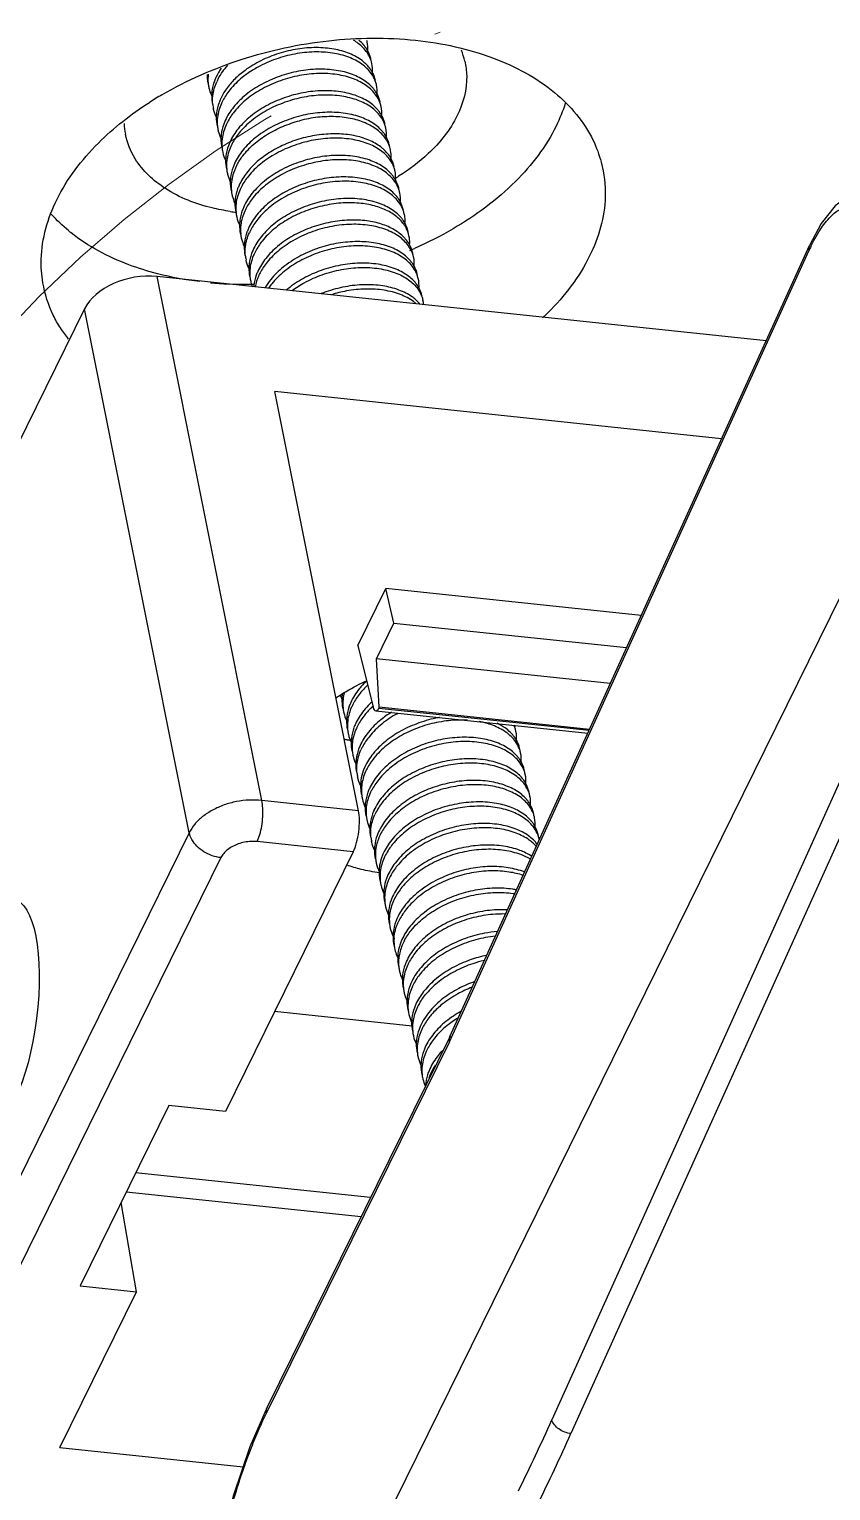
# Model space of a CAD drawing. Header units: millimetres. Extents: x 10368 to 13229, y -13270 to -11269.
# Drawn here: x 12822.48 to 12836.38, y -12535.9 to -12510.55 of the extents above; entities that cross this region are included whole.
import ezdxf

# ---------------------------------------------------------------- set-up
doc = ezdxf.new("R2010")
doc.units = ezdxf.units.MM
doc.linetypes.add('DIVIDE', pattern=[31.75, 12.7, -6.35, 0, -6.35, 0, -6.35])
doc.layers.add('hatch', color=56, linetype='Continuous', lineweight=9)

# ---------------------------------------------------------------- blocks, each defined once
blk = doc.blocks.new('u59')
at = {"color": 7, "linetype": 'Continuous'}
for p, q in [((-274.592, 251.66), (-263.75, 273.679)), ((-261.603, 260.761), (-256.276, 271.582)), ((-258.81, 270.992), (-261.988, 271.328)), ((-261.054, 260.329), (-255.727, 271.149)), ((-258.81, 270.992), (-260.141, 268.289)), ((-275.663, 253.017), (-267.672, 270.751)), ((-275.331, 252.78), (-267.34, 270.514)), ((-265.575, 263.858), (-262.406, 270.293)), ((-265.564, 263.953), (-262.394, 270.39)), ((-260.141, 268.289), (-259.872, 266.741)), ((-259.161, 268.186), (-260.141, 268.289)), ((-260.701, 265.058), (-259.161, 268.186)), ((-259.962, 266.558), (-264.033, 266.988)), ((-264.196, 266.657), (-260.125, 266.227)), ((-263.898, 260.658), (-261.681, 265.162)), ((-261.681, 265.162), (-260.701, 265.058)), ((-265.564, 263.953), (-271.798, 250.234)), ((-265.573, 263.862), (-271.806, 250.145)), ((-264.921, 263.682), (-262.534, 263.43)), ((-259.24, 251.241), (-254.124, 261.631)), ((-263.898, 260.658), (-262.231, 260.482)), ((-261.054, 260.329), (-259.24, 251.241)), ((-263.989, 259.948), (-262.538, 252.679)), ((-263.989, 259.948), (-262.31, 259.77)), ((-262.31, 259.77), (-260.495, 250.682)), ((-264.288, 258.216), (-267.962, 258.604)), ((-267.992, 258.538), (-264.349, 258.153)), ((-264.342, 258.167), (-267.986, 258.552)), ((-264.349, 258.153), (-264.342, 258.167)), ((-264.349, 258.153), (-264.298, 257.313)), ((-263.976, 257.079), (-264.242, 258.151)), ((-268.354, 257.742), (-264.298, 257.313)), ((-264.298, 257.313), (-264.603, 256.693)), ((-264.603, 256.693), (-268.637, 257.119)), ((-263.976, 257.079), (-264.461, 256.093)), ((-268.89, 256.561), (-264.461, 256.093)), ((-264.603, 256.693), (-264.461, 256.093)), ((-270.283, 253.498), (-262.538, 252.679)), ((-271.055, 251.798), (-260.495, 250.682))]:
    blk.add_line(p, q, dxfattribs=at)
for points in [[(-262.406, 270.293), (-262.107, 270.979), (-261.821, 271.819), (-261.58, 272.736), (-261.389, 273.705), (-261.346, 274.016)], [(-272.86, 249.207), (-272.773, 249.204), (-272.508, 249.271), (-272.255, 249.454), (-272.012, 249.761), (-271.806, 250.145)]]:
    blk.add_lwpolyline(points, dxfattribs=at)
for centre, radius, start, end in [((-231.353, 254.406), 39.828, 153.7999, 155.7704), ((-231.347, 254.316), 39.471, 153.7999, 155.7712), ((-266.2, 264.938), 1.054, 326.7889, 332.4578), ((-266.121, 264.896), 0.965, 332.4976, 335.753), ((-266.057, 264.868), 0.896, 335.7365, 341.2882), ((-266.048, 264.796), 0.903, 335.7502, 340.0282), ((-265.76, 264.454), 0.673, 5.6993, 12.1284), ((-265.679, 264.08), 0.673, 5.6993, 12.1284), ((-266.04, 264.522), 0.965, 332.4976, 335.753), ((-265.968, 264.422), 0.903, 335.7502, 340.0282), ((-265.959, 264.148), 0.965, 332.4976, 335.753), ((-265.887, 264.048), 0.903, 335.7502, 340.0282), ((-265.598, 263.706), 0.673, 5.6993, 12.1284), ((-266.242, 264.336), 1.305, 317.6892, 321.1636), ((-265.883, 263.776), 0.969, 332.2539, 335.7501), ((-265.518, 263.332), 0.673, 5.6993, 12.1284), ((-265.932, 263.802), 1.025, 329.9124, 332.2639), ((-265.806, 263.674), 0.903, 335.7502, 340.0282), ((-266.106, 263.855), 1.254, 321.181, 321.9647), ((-265.798, 263.401), 0.965, 332.4976, 335.753), ((-265.726, 263.301), 0.903, 335.7502, 340.0282), ((-265.437, 262.958), 0.673, 5.6993, 12.1284), ((-265.717, 263.027), 0.965, 332.4976, 335.753), ((-265.645, 262.927), 0.903, 335.7502, 340.0282), ((-265.356, 262.585), 0.673, 5.6993, 12.1284), ((-265.392, 262.581), 0.709, 353.3488, 5.6611), ((-265.36, 262.507), 0.692, 357.9597, 12.0373), ((-265.42, 262.584), 0.737, 350.5692, 353.3841), ((-265.364, 262.506), 0.696, 355.8514, 357.9893), ((-265.3, 262.201), 0.699, 22.0832, 24.1016), ((-265.269, 262.213), 0.665, 12.0991, 22.1551), ((-265.637, 262.653), 0.965, 332.4985, 335.753), ((-265.568, 262.555), 0.907, 335.7469, 339.8591), ((-265.505, 262.532), 0.84, 339.8434, 345.3239), ((-265.286, 262.209), 0.683, 5.724, 12.0816), ((-265.301, 262.208), 0.698, 355.8544, 5.7305), ((-265.268, 262.135), 0.681, 1.9469, 12.0945), ((-265.305, 262.134), 0.718, 353.388, 358.5097), ((-265.294, 262.133), 0.707, 358.512, 1.994), ((-265.556, 262.279), 0.965, 332.4976, 335.753), ((-265.484, 262.179), 0.903, 335.7502, 340.0282), ((-265.195, 261.837), 0.673, 5.6993, 12.1284), ((-265.115, 261.463), 0.673, 5.6993, 12.1284), ((-265.476, 261.906), 0.965, 332.4976, 335.753), ((-265.403, 261.806), 0.903, 335.7502, 340.0282), ((-265.395, 261.532), 0.965, 332.4976, 335.753), ((-265.323, 261.432), 0.903, 335.7502, 340.0282), ((-265.034, 261.089), 0.673, 5.6993, 12.1284), ((-264.966, 260.712), 0.685, 12.2351, 25.9826), ((-264.949, 260.715), 0.668, 5.7632, 12.2246), ((-265.314, 261.158), 0.965, 332.4976, 335.753), ((-265.244, 261.059), 0.905, 335.7489, 339.9703), ((-265.269, 257.55), 3.415, 123.067, 123.4263), ((-265.258, 257.533), 3.435, 122.8077, 123.0671), ((-266.596, 260.898), 0.615, 216.8519, 220.2541), ((-266.558, 260.931), 0.665, 220.287, 225.8659), ((-265.234, 260.784), 0.965, 332.4976, 335.753), ((-265.161, 260.684), 0.903, 335.7502, 340.0282), ((-264.873, 260.342), 0.673, 5.6993, 12.1284), ((-266.545, 260.503), 0.578, 208.444, 215.4074), ((-266.521, 260.52), 0.608, 215.419, 220.2691), ((-266.478, 260.557), 0.665, 220.287, 225.8659), ((-264.792, 259.968), 0.673, 5.6993, 12.1284), ((-266.465, 260.129), 0.578, 208.444, 215.4074), ((-265.153, 260.41), 0.965, 332.4976, 335.753), ((-265.081, 260.31), 0.903, 335.7502, 340.0282), ((-266.44, 260.147), 0.608, 215.419, 220.2691), ((-266.397, 260.183), 0.665, 220.287, 225.8659), ((-265.072, 260.037), 0.965, 332.4976, 335.753), ((-265, 259.937), 0.903, 335.7502, 340.0282), ((-264.711, 259.594), 0.673, 5.6993, 12.1284), ((-266.384, 259.755), 0.578, 208.444, 215.4074), ((-266.36, 259.773), 0.608, 215.419, 220.2691), ((-266.316, 259.81), 0.665, 220.287, 225.8659), ((-264.621, 259.222), 0.663, 5.6997, 12.209), ((-266.303, 259.382), 0.578, 208.4377, 215.4074), ((-264.992, 259.663), 0.965, 332.4956, 335.7529), ((-264.92, 259.563), 0.904, 335.7497, 340.0065), ((-266.279, 259.399), 0.608, 215.4191, 220.2759), ((-266.236, 259.436), 0.665, 220.2936, 225.8658), ((-264.911, 259.289), 0.965, 332.4976, 335.753), ((-264.839, 259.189), 0.903, 335.7502, 340.0282), ((-264.55, 258.847), 0.673, 5.6993, 12.1284), ((-266.223, 259.008), 0.578, 208.444, 215.4074), ((-266.198, 259.025), 0.608, 215.419, 220.2691), ((-266.155, 259.062), 0.665, 220.287, 225.8659), ((-264.357, 255.481), 3.283, 80.1255, 81.18), ((-264.47, 258.473), 0.673, 5.6993, 12.1284), ((-264.345, 255.552), 3.211, 79.1081, 80.1253), ((-266.215, 258.604), 0.499, 192.1362, 195.7738), ((-266.191, 258.692), 0.541, 200.5574, 205.001), ((-264.831, 258.915), 0.965, 332.4976, 335.753), ((-264.758, 258.815), 0.903, 335.7502, 340.0282), ((-265.246, 259.232), 1.49, 312.9042, 313.4358), ((-265.218, 259.144), 1.473, 312.82, 314.5159), ((-264.75, 258.541), 0.965, 332.4976, 335.753), ((-264.678, 258.441), 0.903, 335.7502, 340.0282), ((-264.389, 258.099), 0.673, 5.6993, 12.1284), ((-264.422, 258.022), 0.722, 352.4033, 358.759), ((-264.334, 257.715), 0.7, 19.219, 24.969), ((-260.81, 250.308), 2.36, 32.4544, 38.1465), ((-264.601, 251.206), 0.517, 184.1214, 192.0918), ((-264.544, 251.585), 0.663, 219.9585, 225.8715), ((-264.502, 251.628), 0.723, 225.8349, 228.9475), ((-264.478, 251.749), 0.784, 229.4453, 233.6251), ((-264.457, 251.68), 0.792, 228.9848, 234.3649), ((-264.529, 251.158), 0.578, 208.444, 215.4074), ((-264.505, 251.176), 0.608, 215.419, 220.2691), ((-264.462, 251.212), 0.665, 220.287, 225.8659), ((-262.012, 243.888), 6.929, 90.7593, 91.4124), ((-262.778, 250.623), 0.674, 5.6986, 12.1222), ((-262.012, 243.945), 6.872, 90.2323, 90.7592), ((-262.01, 244.214), 6.603, 84.8718, 90.2641), ((-264.449, 250.784), 0.578, 208.444, 215.4074), ((-264.424, 250.802), 0.608, 215.419, 220.2691), ((-263.137, 251.066), 0.965, 332.4976, 335.753), ((-263.065, 250.966), 0.903, 335.7502, 340.0282), ((-274.96, 251.67), 3.473, 334.2088, 335.5729), ((-262.166, 243.853), 6.93, 113.0556, 113.788), ((-264.381, 250.839), 0.665, 220.287, 225.8659), ((-263.057, 250.692), 0.965, 332.4846, 335.7528), ((-262.984, 250.592), 0.903, 335.7502, 340.0282), ((-262.696, 250.249), 0.673, 5.6993, 12.1284), ((-264.288, 250.477), 0.682, 221.3395, 226.4155), ((-262.615, 249.876), 0.673, 5.6993, 12.1284), ((-264.287, 250.037), 0.578, 208.444, 215.4074), ((-264.263, 250.054), 0.608, 215.419, 220.2691), ((-262.976, 250.318), 0.965, 332.4976, 335.753), ((-262.904, 250.218), 0.903, 335.7502, 340.0282), ((-260.866, 247.597), 2.98, 50.3684, 51.3169), ((-264.22, 250.091), 0.665, 220.287, 225.8659), ((-262.895, 249.944), 0.965, 332.4976, 335.753), ((-262.823, 249.844), 0.903, 335.7502, 340.0282), ((-262.534, 249.502), 0.673, 5.6993, 12.1284), ((-262.308, 245.882), 3.712, 81.5875, 83.2079), ((-264.207, 249.663), 0.578, 208.444, 215.4074), ((-264.182, 249.681), 0.608, 215.419, 220.2691), ((-264.139, 249.717), 0.665, 220.287, 225.8659), ((-262.454, 249.128), 0.673, 5.6993, 12.1284), ((-262.713, 245.774), 3.731, 121.046, 121.8474), ((-264.126, 249.289), 0.578, 208.444, 215.4074), ((-264.102, 249.307), 0.608, 215.419, 220.2691), ((-262.815, 249.57), 0.965, 332.4976, 335.753), ((-262.742, 249.47), 0.903, 335.7502, 340.0282), ((-264.059, 249.343), 0.665, 220.287, 225.8659), ((-262.735, 249.197), 0.965, 332.4584, 335.7524), ((-262.662, 249.097), 0.903, 335.7502, 340.0282), ((-262.373, 248.754), 0.673, 5.6993, 12.1284), ((-263.967, 248.98), 0.68, 220.8653, 226.5443), ((-262.653, 248.823), 0.965, 332.4976, 335.753), ((-262.292, 248.381), 0.673, 5.6993, 12.1284), ((-263.965, 248.542), 0.578, 208.444, 215.4074), ((-263.941, 248.559), 0.608, 215.419, 220.2691), ((-262.581, 248.723), 0.903, 335.7502, 340.0282), ((-261.184, 247.957), 1.263, 3.2307, 11.7895), ((-263.897, 248.596), 0.665, 220.287, 225.8659), ((-262.573, 248.449), 0.965, 332.4976, 335.753), ((-262.5, 248.349), 0.903, 335.7502, 340.0282), ((-262.212, 248.007), 0.673, 5.6993, 12.1284), ((-263.884, 248.168), 0.578, 208.444, 215.4074), ((-263.86, 248.185), 0.608, 215.419, 220.2691), ((-263.817, 248.222), 0.665, 220.287, 225.8659), ((-262.492, 248.075), 0.965, 332.4976, 335.753), ((-262.42, 247.975), 0.903, 335.7502, 340.0282), ((-262.132, 247.633), 0.673, 5.6987, 12.1283), ((-263.741, 252.943), 6.268, 300.2835, 302.5959), ((-263.804, 247.794), 0.578, 208.444, 215.4074), ((-263.779, 247.812), 0.608, 215.419, 220.2691), ((-263.736, 247.848), 0.665, 220.287, 225.8659), ((-262.413, 247.702), 0.967, 332.3971, 335.7515), ((-262.339, 247.601), 0.903, 335.7502, 340.0282), ((-262.05, 247.259), 0.673, 5.6993, 12.1284), ((-262.087, 247.256), 0.709, 353.3275, 5.661), ((-264.537, 247.247), 1.329, 193.0406, 201.7144), ((-263.651, 247.479), 0.671, 220.5264, 226.1552), ((-263.642, 247.046), 0.578, 208.444, 215.4074), ((-263.618, 247.064), 0.608, 215.419, 220.2691), ((-263.652, 246.717), 0.498, 192.1353, 195.1569)]:
    blk.add_arc(centre, radius, start, end, dxfattribs=at)
blk.add_ellipse((-257.752, 263.469), major_axis=(0.25, 1.985), ratio=0.330706, dxfattribs=at)
for centre, major_axis, ratio, start_param, end_param in [((-263.83, 260.286), (0.062, 0.496), 0.330706, 0.764207, 2.361183), ((-264.306, 258.017), (0.018, 0.199), 0.358884, 5.482528, 7.035871), ((-260.172, 251.34), (0.978, 0.21), 0.644651, -2.04193, -0.471819)]:
    blk.add_ellipse(centre, major_axis=major_axis, ratio=ratio, start_param=start_param, end_param=end_param, dxfattribs=at)
for points, start_tangent, end_tangent in [([(-262.394, 270.39), (-262.261, 270.675), (-262.127, 270.999), (-261.994, 271.357), (-261.865, 271.747), (-261.744, 272.162), (-261.632, 272.596), (-261.531, 273.042), (-261.442, 273.5), (-261.364, 273.966), (-261.363, 273.971)], (0.44173, 0.897148), (0.149961, 0.988692)), ([(-267.672, 270.751), (-267.563, 270.725), (-267.462, 270.67), (-267.384, 270.597), (-267.34, 270.514)], (0.994575, -0.10402), (0.272427, -0.962176)), ([(-262.394, 270.39), (-262.4, 270.308), (-262.406, 270.293)], (0.18067, -0.983544), (-0.447458, -0.894305)), ([(-265.199, 264.487), (-265.156, 264.667), (-265.153, 264.704)], (0.341218, 0.939984), (0.064863, 0.997894)), ([(-265.102, 264.595), (-265.105, 264.606), (-265.142, 264.72)], (-0.21051, 0.977592), (-0.394623, 0.918843)), ([(-265.444, 264.107), (-265.371, 264.191), (-265.225, 264.425)], (0.689822, 0.723979), (0.41041, 0.911901)), ([(-265.16, 264.126), (-265.092, 264.368), (-265.09, 264.52)], (0.41041, 0.911901), (-0.099699, 0.995018)), ([(-265.071, 264.358), (-265.086, 264.52)], (0.025892, 0.999665), (-0.21051, 0.977592)), ([(-265.119, 264.114), (-265.076, 264.294), (-265.071, 264.358)], (0.341218, 0.939984), (0.025892, 0.999665)), ([(-265.08, 263.752), (-265.011, 263.995), (-265.01, 264.147)], (0.41041, 0.911901), (-0.099699, 0.995018)), ([(-265.021, 264.221), (-265.024, 264.232), (-265.069, 264.362)], (-0.21051, 0.977592), (-0.417903, 0.908491)), ([(-264.99, 263.984), (-265.005, 264.146)], (0.025892, 0.999665), (-0.21051, 0.977592)), ([(-265.771, 263.425), (-265.504, 263.603), (-265.29, 263.817), (-265.144, 264.051)], (0.875256, 0.48366), (0.41041, 0.911901)), ([(-265.712, 263.543), (-265.52, 263.678), (-265.306, 263.892), (-265.184, 264.077)], (0.852812, 0.522219), (0.461533, 0.887123)), ([(-265.573, 263.862), (-265.568, 263.873), (-265.564, 263.953)], (0.41995, 0.907547), (-0.195816, 0.980641)), ([(-265.038, 263.74), (-264.995, 263.92), (-264.99, 263.984)], (0.341218, 0.939984), (0.025892, 0.999665)), ([(-264.941, 263.847), (-264.943, 263.858), (-264.988, 263.988)], (-0.21051, 0.977592), (-0.417903, 0.908491)), ([(-265.234, 263.414), (-265.137, 263.543), (-265.064, 263.677)], (0.650016, 0.759921), (0.41041, 0.911901)), ([(-265.225, 263.518), (-265.104, 263.703)], (0.626847, 0.779143), (0.461533, 0.887123)), ([(-264.999, 263.378), (-264.93, 263.621), (-264.929, 263.773)], (0.41041, 0.911901), (-0.099699, 0.995018)), ([(-264.91, 263.61), (-264.925, 263.772)], (0.025892, 0.999665), (-0.21051, 0.977592)), ([(-266.003, 262.911), (-265.726, 263.032), (-265.453, 263.206), (-265.234, 263.414)], (0.942374, 0.334561), (0.650016, 0.759921)), ([(-265.957, 263.009), (-265.71, 263.124), (-265.44, 263.304), (-265.277, 263.458)], (0.931772, 0.363045), (0.672911, 0.739724)), ([(-264.958, 263.366), (-264.914, 263.546), (-264.91, 263.61)], (0.341218, 0.939984), (0.025892, 0.999665)), ([(-264.918, 263.005), (-264.85, 263.247), (-264.849, 263.399)], (0.41041, 0.911901), (-0.099699, 0.995018)), ([(-264.86, 263.473), (-264.863, 263.484), (-264.908, 263.615)], (-0.21051, 0.977592), (-0.417903, 0.908491)), ([(-264.829, 263.236), (-264.844, 263.399)], (0.025892, 0.999665), (-0.21051, 0.977592)), ([(-265.045, 263.288), (-265.102, 263.2), (-265.169, 263.115)], (-0.501192, -0.865336), (-0.650016, -0.759921)), ([(-265.118, 263.083), (-264.983, 263.304)], (0.616132, 0.787643), (0.41041, 0.911901)), ([(-264.877, 262.992), (-264.834, 263.172), (-264.829, 263.236)], (0.341218, 0.939984), (0.025892, 0.999665)), ([(-264.78, 263.1), (-264.782, 263.111), (-264.827, 263.241)], (-0.21051, 0.977592), (-0.417903, 0.908491)), ([(-266.396, 262.044), (-266.175, 262.073), (-265.843, 262.163), (-265.533, 262.301), (-265.262, 262.482), (-265.048, 262.695), (-264.902, 262.93)], (0.996758, 0.080455), (0.41041, 0.911901)), ([(-266.359, 262.124), (-266.191, 262.148), (-265.859, 262.237), (-265.549, 262.376), (-265.279, 262.557), (-265.064, 262.77), (-264.942, 262.955)], (0.994385, 0.105826), (0.461533, 0.887123)), ([(-266.209, 262.456), (-265.924, 262.536), (-265.613, 262.675), (-265.343, 262.856), (-265.129, 263.069)], (0.978821, 0.204718), (0.626847, 0.779143)), ([(-266.167, 262.544), (-265.972, 262.6), (-265.662, 262.733), (-265.389, 262.907), (-265.169, 263.115)], (0.972938, 0.231064), (0.650016, 0.759921)), ([(-264.838, 262.631), (-264.769, 262.873), (-264.768, 263.025)], (0.41041, 0.911901), (-0.099699, 0.995018)), ([(-264.749, 262.862), (-264.763, 263.025)], (0.025892, 0.999665), (-0.21051, 0.977592)), ([(-264.796, 262.618), (-264.753, 262.798), (-264.749, 262.862)], (0.341218, 0.939984), (0.025892, 0.999665)), ([(-264.699, 262.726), (-264.701, 262.737), (-264.746, 262.867)], (-0.21051, 0.977592), (-0.417903, 0.908491)), ([(-266.568, 261.666), (-266.429, 261.664), (-266.095, 261.7), (-265.762, 261.789), (-265.452, 261.927), (-265.182, 262.108), (-264.967, 262.322), (-264.822, 262.556)], (0.998821, -0.048554), (0.41041, 0.911901)), ([(-266.535, 261.739), (-266.445, 261.739), (-266.111, 261.774), (-265.779, 261.864), (-265.468, 262.002), (-265.198, 262.183), (-264.984, 262.396), (-264.862, 262.581)], (0.999755, -0.022126), (0.461533, 0.887123)), ([(-264.757, 262.257), (-264.694, 262.464)], (0.41041, 0.911901), (0.163698, 0.98651)), ([(-264.692, 262.319), (-264.669, 262.456)], (0.252681, 0.96755), (0.07236, 0.997379)), ([(-266.726, 261.32), (-266.666, 261.31), (-266.348, 261.29), (-266.014, 261.326), (-265.682, 261.415), (-265.371, 261.554), (-265.101, 261.735), (-264.887, 261.948), (-264.741, 262.182)], (0.98164, -0.190745), (0.41041, 0.911901)), ([(-264.781, 262.208), (-264.903, 262.022), (-265.122, 261.805), (-265.395, 261.625), (-265.7, 261.489), (-266.027, 261.401), (-266.358, 261.365), (-266.671, 261.383), (-266.697, 261.387)], (-0.461519, -0.88713), (-0.986896, 0.161358)), ([(-264.605, 262.157), (-264.628, 262.02), (-264.677, 261.883)], (-0.07236, -0.997379), (-0.41041, -0.911901)), ([(-264.538, 261.978), (-264.54, 261.989), (-264.585, 262.12)], (-0.21051, 0.977592), (-0.417903, 0.908491)), ([(-264.635, 261.871), (-264.592, 262.051)], (0.341218, 0.939984), (0.115054, 0.993359)), ([(-264.596, 261.509), (-264.527, 261.752), (-264.526, 261.904)], (0.41041, 0.911901), (-0.099699, 0.995018)), ([(-264.507, 261.741), (-264.522, 261.904)], (0.025892, 0.999665), (-0.21051, 0.977592)), ([(-266.869, 261.009), (-266.866, 261.008), (-266.585, 260.936), (-266.268, 260.916), (-265.933, 260.952), (-265.601, 261.041), (-265.291, 261.18), (-265.021, 261.361), (-264.806, 261.574), (-264.66, 261.808)], (0.934417, -0.35618), (0.41041, 0.911901)), ([(-266.842, 261.068), (-266.601, 261.011), (-266.284, 260.991), (-265.949, 261.027), (-265.617, 261.116), (-265.307, 261.255), (-265.037, 261.435), (-264.822, 261.649), (-264.7, 261.834)], (0.947102, -0.320933), (0.461533, 0.887123)), ([(-264.554, 261.497), (-264.511, 261.677), (-264.507, 261.741)], (0.341218, 0.939984), (0.025892, 0.999665)), ([(-264.457, 261.605), (-264.459, 261.615), (-264.504, 261.746)], (-0.21051, 0.977592), (-0.417903, 0.908491)), ([(-266.992, 260.739), (-266.786, 260.635), (-266.504, 260.562), (-266.187, 260.543), (-265.853, 260.578), (-265.521, 260.667), (-265.21, 260.806), (-264.94, 260.987), (-264.726, 261.2), (-264.58, 261.435)], (0.830507, -0.557009), (0.41041, 0.911901)), ([(-266.97, 260.79), (-266.802, 260.709), (-266.521, 260.637), (-266.203, 260.617), (-265.869, 260.653), (-265.537, 260.742), (-265.226, 260.881), (-264.956, 261.062), (-264.742, 261.275), (-264.62, 261.46)], (0.857976, -0.51369), (0.461533, 0.887123)), ([(-264.515, 261.136), (-264.447, 261.378), (-264.445, 261.53)], (0.41041, 0.911901), (-0.099699, 0.995018)), ([(-264.474, 261.123), (-264.431, 261.303), (-264.426, 261.367)], (0.341218, 0.939984), (0.025892, 0.999665)), ([(-264.426, 261.367), (-264.441, 261.53)], (0.025892, 0.999665), (-0.21051, 0.977592)), ([(-264.376, 261.231), (-264.379, 261.242), (-264.424, 261.372)], (-0.21051, 0.977592), (-0.417903, 0.908491)), ([(-264.435, 260.762), (-264.366, 261.004), (-264.365, 261.156)], (0.41041, 0.911901), (-0.099699, 0.995018)), ([(-264.345, 261.011), (-264.35, 261.096), (-264.36, 261.156)], (0.002756, 0.999996), (-0.211436, 0.977392)), ([(-267.074, 260.567), (-266.95, 260.456), (-266.721, 260.336), (-266.44, 260.263), (-266.123, 260.244), (-265.788, 260.279), (-265.456, 260.368), (-265.146, 260.507), (-264.875, 260.688), (-264.661, 260.901), (-264.539, 261.086)], (0.660452, -0.750869), (0.461533, 0.887123)), ([(-267.021, 260.454), (-266.934, 260.381), (-266.705, 260.261), (-266.424, 260.188), (-266.107, 260.169), (-265.772, 260.204), (-265.44, 260.294), (-265.13, 260.432), (-264.859, 260.613), (-264.645, 260.827), (-264.499, 261.061)], (0.717132, -0.696937), (0.41041, 0.911901)), ([(-264.393, 260.749), (-264.355, 260.893), (-264.345, 261.011)], (0.34215, 0.939645), (0.002756, 0.999996)), ([(-264.351, 261.025), (-264.034, 260.964), (-263.785, 260.891)], (0.990055, -0.140684), (0.946085, -0.323918)), ([(-267.101, 260.371), (-267.032, 260.243), (-266.869, 260.082), (-266.641, 259.962), (-266.359, 259.889), (-266.042, 259.87), (-265.708, 259.905), (-265.375, 259.995), (-265.065, 260.133), (-264.795, 260.314), (-264.58, 260.527), (-264.459, 260.712)], (0.350903, -0.936412), (0.461533, 0.887123)), ([(-266.941, 260.08), (-266.853, 260.007), (-266.624, 259.887), (-266.343, 259.815), (-266.026, 259.795), (-265.691, 259.831), (-265.359, 259.92), (-265.049, 260.059), (-264.779, 260.239), (-264.564, 260.453), (-264.418, 260.687)], (0.717132, -0.696937), (0.41041, 0.911901)), ([(-264.354, 260.388), (-264.291, 260.594), (-264.284, 260.783)], (0.41041, 0.911901), (-0.100424, 0.994945)), ([(-264.312, 260.376), (-264.269, 260.556), (-264.265, 260.62)], (0.341218, 0.939984), (0.025892, 0.999665)), ([(-264.265, 260.62), (-264.28, 260.782)], (0.025892, 0.999665), (-0.21051, 0.977592)), ([(-264.262, 260.624), (-264.218, 260.494), (-264.215, 260.483)], (0.417903, -0.908491), (0.21051, -0.977592)), ([(-262.231, 260.482), (-262.124, 260.48), (-262.013, 260.493), (-261.905, 260.523), (-261.806, 260.567), (-261.719, 260.624), (-261.651, 260.69), (-261.603, 260.761)], (0.994481, -0.104916), (0.441992, 0.897019)), ([(-261.603, 260.761), (-261.453, 260.727), (-261.309, 260.658), (-261.188, 260.562), (-261.1, 260.449), (-261.054, 260.329)], (0.994465, -0.105072), (0.18067, -0.983544)), ([(-267.122, 260.443), (-267.12, 260.433), (-267.101, 260.371)], (0.210234, -0.977651), (0.350903, -0.936412)), ([(-267.106, 260.368), (-267.104, 260.359), (-267.053, 260.228)], (0.210234, -0.977651), (0.475952, -0.879471)), ([(-267.02, 259.997), (-266.952, 259.869), (-266.789, 259.708), (-266.56, 259.588), (-266.279, 259.516), (-265.961, 259.496), (-265.627, 259.532), (-265.295, 259.621), (-264.984, 259.759), (-264.714, 259.94), (-264.5, 260.154), (-264.378, 260.339)], (0.350903, -0.936412), (0.461533, 0.887123)), ([(-264.203, 260.409), (-264.205, 260.257), (-264.273, 260.014)], (0.099699, -0.995018), (-0.41041, -0.911901)), ([(-264.184, 260.246), (-264.199, 260.408)], (0.025892, 0.999665), (-0.21051, 0.977592)), ([(-262.231, 260.482), (-262.278, 260.36), (-262.311, 260.213), (-262.329, 260.055), (-262.328, 259.902), (-262.31, 259.77)], (-0.441734, -0.897146), (0.226362, -0.974043)), ([(-267.05, 260.233), (-267.041, 260.069)], (-0.095434, -0.995436), (0.210234, -0.977651)), ([(-266.86, 259.706), (-266.773, 259.634), (-266.544, 259.513), (-266.262, 259.441), (-265.945, 259.421), (-265.611, 259.457), (-265.279, 259.546), (-264.968, 259.685), (-264.698, 259.866), (-264.484, 260.079), (-264.338, 260.313)], (0.717132, -0.696937), (0.41041, 0.911901)), ([(-264.232, 260.002), (-264.189, 260.182), (-264.184, 260.246)], (0.341218, 0.939984), (0.025892, 0.999665)), ([(-264.135, 260.109), (-264.137, 260.12), (-264.182, 260.251)], (-0.21051, 0.977592), (-0.417903, 0.908491)), ([(-262.31, 259.77), (-262.094, 259.763), (-261.873, 259.79), (-261.657, 259.848), (-261.459, 259.937), (-261.286, 260.05), (-261.149, 260.183), (-261.054, 260.329)], (0.993391, -0.114783), (0.434608, 0.90062)), ([(-267.041, 260.069), (-267.039, 260.06), (-267.02, 259.997)], (0.210234, -0.977651), (0.350903, -0.936412)), ([(-267.025, 259.994), (-267.023, 259.985), (-266.973, 259.854)], (0.210234, -0.977651), (0.475952, -0.879471)), ([(-266.97, 259.859), (-266.961, 259.695)], (-0.095434, -0.995436), (0.210234, -0.977651)), ([(-266.94, 259.623), (-266.871, 259.495), (-266.708, 259.335), (-266.479, 259.214), (-266.198, 259.142), (-265.881, 259.122), (-265.546, 259.158), (-265.214, 259.247), (-264.904, 259.386), (-264.634, 259.567), (-264.419, 259.78), (-264.297, 259.965)], (0.350903, -0.936412), (0.461533, 0.887123)), ([(-266.779, 259.333), (-266.692, 259.26), (-266.463, 259.139), (-266.182, 259.067), (-265.865, 259.047), (-265.53, 259.083), (-265.198, 259.172), (-264.888, 259.311), (-264.617, 259.492), (-264.403, 259.705), (-264.257, 259.939)], (0.717132, -0.696937), (0.41041, 0.911901)), ([(-264.193, 259.64), (-264.124, 259.883), (-264.123, 260.035)], (0.41041, 0.911901), (-0.099699, 0.995018)), ([(-264.151, 259.628), (-264.108, 259.808), (-264.103, 259.872)], (0.341218, 0.939984), (0.025892, 0.999665)), ([(-264.103, 259.872), (-264.118, 260.035)], (0.025892, 0.999665), (-0.21051, 0.977592)), ([(-264.054, 259.736), (-264.056, 259.746), (-264.101, 259.877)], (-0.21051, 0.977592), (-0.417903, 0.908491)), ([(-266.961, 259.695), (-266.959, 259.686), (-266.94, 259.623)], (0.210234, -0.977651), (0.350903, -0.936412)), ([(-266.945, 259.621), (-266.942, 259.611), (-266.892, 259.48)], (0.210234, -0.977651), (0.475952, -0.879471)), ([(-266.859, 259.25), (-266.791, 259.121), (-266.628, 258.961), (-266.399, 258.84), (-266.117, 258.768), (-265.8, 258.748), (-265.466, 258.784), (-265.134, 258.873), (-264.823, 259.012), (-264.553, 259.193), (-264.339, 259.406), (-264.217, 259.591)], (0.350903, -0.936412), (0.461533, 0.887123)), ([(-264.112, 259.267), (-264.044, 259.509), (-264.042, 259.661)], (0.41041, 0.911901), (-0.099699, 0.995018)), ([(-264.023, 259.517), (-264.035, 259.645), (-264.038, 259.661)], (0.000102, 1), (-0.211528, 0.977372)), ([(-266.889, 259.485), (-266.88, 259.321)], (-0.095434, -0.995436), (0.210234, -0.977651)), ([(-266.88, 259.321), (-266.878, 259.312), (-266.859, 259.25)], (0.210234, -0.977651), (0.350903, -0.936412)), ([(-266.699, 258.959), (-266.611, 258.886), (-266.383, 258.766), (-266.101, 258.693), (-265.784, 258.674), (-265.45, 258.709), (-265.117, 258.798), (-264.807, 258.937), (-264.537, 259.118), (-264.322, 259.331), (-264.177, 259.566)], (0.717132, -0.696937), (0.41041, 0.911901)), ([(-264.071, 259.254), (-264.029, 259.42), (-264.023, 259.517)], (0.341567, 0.939858), (0.000102, 1)), ([(-264.028, 259.519), (-263.973, 259.362)], (0.440088, -0.897954), (0.211528, -0.977372)), ([(-266.864, 259.247), (-266.862, 259.237), (-266.812, 259.106)], (0.210234, -0.977651), (0.475854, -0.879524)), ([(-266.808, 259.111), (-266.799, 258.948)], (-0.095408, -0.995438), (0.210158, -0.977667)), ([(-265.879, 258.377), (-265.713, 258.375), (-265.384, 258.41), (-265.053, 258.499), (-264.746, 258.636), (-264.474, 258.817), (-264.257, 259.033), (-264.136, 259.217)], (0.998212, -0.059771), (0.461564, 0.887107)), ([(-265.392, 258.331), (-265.369, 258.335), (-265.037, 258.425), (-264.726, 258.563), (-264.456, 258.744), (-264.242, 258.958), (-264.096, 259.192)], (0.984926, 0.172975), (0.41041, 0.911901)), ([(-263.962, 259.287), (-263.965, 259.121), (-264.031, 258.893)], (0.09996, -0.994991), (-0.41041, -0.911901)), ([(-263.99, 258.881), (-263.947, 259.061), (-263.942, 259.125)], (0.341218, 0.939984), (0.025892, 0.999665)), ([(-263.942, 259.125), (-263.957, 259.287)], (0.025892, 0.999665), (-0.21051, 0.977592)), ([(-263.893, 258.988), (-263.895, 258.999), (-263.94, 259.129)], (-0.21051, 0.977592), (-0.417903, 0.908491)), ([(-266.799, 258.948), (-266.797, 258.936), (-266.778, 258.876)], (0.210158, -0.977667), (0.350841, -0.936435)), ([(-266.783, 258.873), (-266.781, 258.863), (-266.731, 258.732)], (0.210234, -0.977651), (0.475952, -0.879471)), ([(-266.778, 258.876), (-266.71, 258.747), (-266.548, 258.588), (-266.314, 258.465), (-266.078, 258.401)], (0.350841, -0.936435), (0.984043, -0.177928)), ([(-264.677, 258.256), (-264.662, 258.264), (-264.392, 258.445), (-264.177, 258.659), (-264.055, 258.843)], (0.880358, 0.474309), (0.461533, 0.887123)), ([(-264.559, 258.24), (-264.375, 258.37), (-264.161, 258.584), (-264.015, 258.818)], (0.850253, 0.526374), (0.41041, 0.911901)), ([(-263.951, 258.519), (-263.882, 258.761), (-263.881, 258.913)], (0.41041, 0.911901), (-0.099699, 0.995018)), ([(-263.862, 258.751), (-263.876, 258.913)], (0.025892, 0.999665), (-0.21051, 0.977592)), ([(-266.728, 258.738), (-266.719, 258.574)], (-0.095434, -0.995436), (0.210234, -0.977651)), ([(-266.719, 258.574), (-266.717, 258.564), (-266.698, 258.502)], (0.210234, -0.977651), (0.350903, -0.936412)), ([(-266.618, 258.585), (-266.531, 258.512), (-266.394, 258.431)], (0.717132, -0.696937), (0.899969, -0.435954)), ([(-263.909, 258.507), (-263.866, 258.687), (-263.862, 258.751)], (0.341218, 0.939984), (0.025892, 0.999665)), ([(-263.812, 258.614), (-263.814, 258.625), (-263.859, 258.755)], (-0.21051, 0.977592), (-0.417903, 0.908491)), ([(-264.222, 258.15), (-264.097, 258.285), (-263.975, 258.47)], (0.726138, 0.687549), (0.461533, 0.887123)), ([(-264.186, 258.094), (-264.08, 258.21), (-263.935, 258.444)], (0.712987, 0.701177), (0.41041, 0.911901)), ([(-263.87, 258.145), (-263.802, 258.388), (-263.8, 258.54)], (0.41041, 0.911901), (-0.099699, 0.995018)), ([(-263.829, 258.133), (-263.785, 258.313), (-263.781, 258.377)], (0.341218, 0.939984), (0.025892, 0.999665)), ([(-263.781, 258.377), (-263.796, 258.539)], (0.025892, 0.999665), (-0.21051, 0.977592)), ([(-263.731, 258.24), (-263.734, 258.251), (-263.779, 258.382)], (-0.21051, 0.977592), (-0.417903, 0.908491)), ([(-264.145, 257.772), (-264.016, 257.911), (-263.894, 258.096)], (0.728376, 0.685178), (0.461533, 0.887123)), ([(-264.127, 257.7), (-264, 257.836), (-263.854, 258.07)], (0.727098, 0.686534), (0.41041, 0.911901)), ([(-263.744, 257.897), (-263.721, 258.014), (-263.72, 258.166)], (0.266968, 0.963705), (-0.099699, 0.995018)), ([(-263.7, 258.006), (-263.715, 258.166)], (0.021331, 0.999772), (-0.210721, 0.977546)), ([(-263.598, 257.991), (-263.96, 257.775), (-264.127, 257.693)], (-0.827263, -0.561815), (-0.908464, -0.417964)), ([(-258.819, 251.574), (-258.697, 251.355), (-258.517, 250.789)], (0.535983, -0.844229), (0.167479, -0.985876)), ([(-267.996, 250.326), (-267.275, 251.308), (-267.181, 251.399)], (0.441734, 0.897146), (0.72683, 0.686817)), ([(-265.085, 251.026), (-265.104, 251.089), (-265.106, 251.098)], (-0.350903, 0.936412), (-0.210234, 0.977651)), ([(-265.09, 251.023), (-265.088, 251.014), (-265.038, 250.883)], (0.210234, -0.977651), (0.475952, -0.879471)), ([(-262.835, 250.926), (-263.049, 250.789), (-263.36, 250.65), (-263.692, 250.561), (-264.026, 250.525), (-264.343, 250.545), (-264.625, 250.617), (-264.854, 250.737), (-265.017, 250.898), (-265.085, 251.026)], (-0.801879, -0.597487), (-0.350903, 0.936412)), ([(-264.943, 251.117), (-264.715, 250.995), (-264.434, 250.92), (-264.116, 250.899), (-263.78, 250.933), (-263.518, 250.998)], (0.804868, -0.593454), (0.954383, 0.298585)), ([(-264.918, 251.036), (-264.689, 250.916), (-264.408, 250.844), (-264.091, 250.824), (-263.756, 250.86), (-263.424, 250.949), (-263.344, 250.979)], (0.812223, -0.583346), (0.928794, 0.370597)), ([(-265.035, 250.888), (-265.026, 250.724)], (-0.095434, -0.995436), (0.210234, -0.977651)), ([(-265.026, 250.724), (-265.023, 250.715), (-265.004, 250.652)], (0.210234, -0.977651), (0.350903, -0.936412)), ([(-265.004, 250.652), (-264.936, 250.524), (-264.773, 250.364), (-264.544, 250.243), (-264.263, 250.171), (-263.946, 250.151), (-263.611, 250.187), (-263.279, 250.276), (-262.969, 250.415), (-262.698, 250.596), (-262.484, 250.809), (-262.429, 250.883)], (0.350903, -0.936412), (0.565316, 0.824875)), ([(-264.925, 250.735), (-264.837, 250.663), (-264.609, 250.542), (-264.327, 250.47), (-264.01, 250.45), (-263.676, 250.486), (-263.343, 250.575), (-263.033, 250.714), (-262.763, 250.895), (-262.736, 250.917)], (0.717132, -0.696937), (0.762373, 0.647138)), ([(-264.844, 250.362), (-264.757, 250.289), (-264.528, 250.168), (-264.247, 250.096), (-263.929, 250.077), (-263.595, 250.112), (-263.263, 250.201), (-262.952, 250.34), (-262.682, 250.521), (-262.468, 250.734), (-262.369, 250.877)], (0.717132, -0.696937), (0.502724, 0.864447)), ([(-262.258, 250.669), (-262.196, 250.862)], (0.41041, 0.911901), (0.182602, 0.983187)), ([(-262.216, 250.657), (-262.173, 250.837), (-262.171, 250.86)], (0.341218, 0.939984), (0.083919, 0.996473)), ([(-262.119, 250.765), (-262.122, 250.78), (-262.148, 250.862)], (-0.210399, 0.977616), (-0.35594, 0.934509)), ([(-261.237, 250.771), (-260.505, 250.635)], (0.992887, -0.119057), (0.96847, -0.249128)), ([(-258.517, 250.789), (-258.488, 250.379), (-258.757, 249.35)], (0.167479, -0.985876), (-0.441734, -0.897146)), ([(-265.009, 250.65), (-265.007, 250.64), (-264.957, 250.509)], (0.210234, -0.977651), (0.475952, -0.879471)), ([(-264.954, 250.514), (-264.945, 250.35)], (-0.095434, -0.995436), (0.210234, -0.977651)), ([(-264.924, 250.279), (-264.855, 250.15), (-264.692, 249.99), (-264.463, 249.869), (-264.182, 249.797), (-263.865, 249.777), (-263.53, 249.813), (-263.198, 249.902), (-262.888, 250.041), (-262.618, 250.222), (-262.403, 250.435), (-262.281, 250.62)], (0.350903, -0.936412), (0.461533, 0.887123)), ([(-264.099, 249.713), (-263.787, 249.705), (-263.462, 249.749), (-263.142, 249.842), (-262.845, 249.981), (-262.586, 250.159), (-262.382, 250.367), (-262.241, 250.595)], (0.993706, -0.112019), (0.41041, 0.911901)), ([(-262.177, 250.296), (-262.108, 250.539), (-262.107, 250.69)], (0.41041, 0.911901), (-0.099679, 0.99502)), ([(-262.135, 250.283), (-262.092, 250.463), (-262.088, 250.527)], (0.341218, 0.939984), (0.025892, 0.999665)), ([(-262.088, 250.527), (-262.103, 250.69)], (0.025892, 0.999665), (-0.21051, 0.977592)), ([(-262.085, 250.532), (-262.04, 250.402), (-262.038, 250.391)], (0.417903, -0.908491), (0.21051, -0.977592)), ([(-260.505, 250.635), (-260.004, 250.477), (-259.004, 249.923)], (0.96847, -0.249128), (0.780603, -0.625027)), ([(-271.806, 250.145), (-271.802, 250.156), (-271.798, 250.234)], (0.419014, 0.90798), (-0.211568, 0.977363)), ([(-268.196, 248.701), (-268.266, 249.297), (-267.996, 250.326)], (-0.253787, 0.96726), (0.441734, 0.897146)), ([(-264.945, 250.35), (-264.943, 250.341), (-264.924, 250.279)], (0.210234, -0.977651), (0.350903, -0.936412)), ([(-264.929, 250.276), (-264.877, 250.137), (-264.869, 250.122)], (0.212304, -0.977204), (0.499943, -0.866058)), ([(-264.085, 249.348), (-263.768, 249.329), (-263.434, 249.364), (-263.102, 249.454), (-262.791, 249.592), (-262.521, 249.773), (-262.307, 249.987), (-262.161, 250.221)], (0.988346, -0.152222), (0.41041, 0.911901)), ([(-264.035, 249.414), (-263.723, 249.406), (-263.398, 249.45), (-263.078, 249.543), (-262.78, 249.682), (-262.522, 249.86), (-262.317, 250.068), (-262.201, 250.246)], (0.993706, -0.112019), (0.461731, 0.88702)), ([(-262.026, 250.316), (-262.028, 250.164), (-262.096, 249.922)], (0.099699, -0.995018), (-0.41041, -0.911901)), ([(-262.007, 250.154), (-262.022, 250.316)], (0.025892, 0.999665), (-0.21051, 0.977592)), ([(-271.833, 250.159), (-271.901, 250.027), (-271.994, 249.871), (-272.081, 249.748), (-272.17, 249.648), (-272.26, 249.567), (-272.35, 249.51), (-272.439, 249.477), (-272.524, 249.468), (-272.607, 249.483), (-272.692, 249.526), (-272.785, 249.608)], (-0.435301, -0.900285), (-0.662614, 0.748961)), ([(-267.415, 248.073), (-266.709, 249.034), (-265.629, 249.854), (-264.961, 250.195)], (0.441734, 0.897146), (0.91504, 0.403363)), ([(-264.875, 250.124), (-264.871, 250.013), (-264.864, 249.977)], (-0.067739, -0.997703), (0.212304, -0.977204)), ([(-264.869, 250.122), (-264.8, 250.026)], (0.499943, -0.866058), (0.660074, -0.7512)), ([(-264.864, 249.977), (-264.813, 249.838)], (0.212304, -0.977204), (0.473172, -0.88097)), ([(-264.758, 249.983), (-264.583, 249.857), (-264.36, 249.765), (-264.099, 249.713)], (0.723973, -0.689828), (0.993706, -0.112019)), ([(-262.055, 249.91), (-262.012, 250.09), (-262.007, 250.154)], (0.341218, 0.939984), (0.025892, 0.999665)), ([(-262.016, 249.548), (-261.947, 249.79), (-261.946, 249.942)], (0.41041, 0.911901), (-0.099699, 0.995018)), ([(-261.957, 250.017), (-261.96, 250.028), (-262.005, 250.158)], (-0.21051, 0.977592), (-0.417903, 0.908491)), ([(-264.848, 249.902), (-264.846, 249.892), (-264.796, 249.761)], (0.210234, -0.977651), (0.475952, -0.879471)), ([(-264.813, 249.838), (-264.693, 249.683), (-264.518, 249.557), (-264.295, 249.466), (-264.035, 249.414)], (0.473172, -0.88097), (0.993706, -0.112019)), ([(-264.793, 249.767), (-264.784, 249.603)], (-0.095434, -0.995436), (0.210234, -0.977651)), ([(-264.763, 249.531), (-264.694, 249.403), (-264.531, 249.242), (-264.302, 249.122), (-264.021, 249.049), (-263.704, 249.03), (-263.369, 249.065), (-263.037, 249.155), (-262.727, 249.293), (-262.456, 249.474), (-262.242, 249.688), (-262.12, 249.873)], (0.350903, -0.936412), (0.461533, 0.887123)), ([(-264.602, 249.24), (-264.515, 249.168), (-264.286, 249.047), (-264.005, 248.975), (-263.688, 248.955), (-263.353, 248.991), (-263.021, 249.08), (-262.711, 249.219), (-262.44, 249.399), (-262.226, 249.613), (-262.08, 249.847)], (0.717132, -0.696937), (0.41041, 0.911901)), ([(-261.974, 249.536), (-261.931, 249.716), (-261.926, 249.78)], (0.341218, 0.939984), (0.025892, 0.999665)), ([(-261.926, 249.78), (-261.941, 249.942)], (0.025892, 0.999665), (-0.21051, 0.977592)), ([(-261.877, 249.643), (-261.879, 249.654), (-261.924, 249.784)], (-0.21051, 0.977592), (-0.417903, 0.908491)), ([(-258.966, 249.892), (-258.661, 249.598)], (0.770149, -0.637864), (0.663901, -0.74782)), ([(-264.784, 249.603), (-264.781, 249.593), (-264.763, 249.531)], (0.210234, -0.977651), (0.350903, -0.936412)), ([(-264.768, 249.528), (-264.765, 249.519), (-264.715, 249.388)], (0.210234, -0.977651), (0.475952, -0.879471)), ([(-264.683, 249.614), (-264.596, 249.541), (-264.367, 249.421), (-264.085, 249.348)], (0.717132, -0.696937), (0.988346, -0.152222)), ([(-264.682, 249.157), (-264.613, 249.029), (-264.45, 248.869), (-264.222, 248.748), (-263.94, 248.676), (-263.623, 248.656), (-263.289, 248.692), (-262.956, 248.781), (-262.646, 248.92), (-262.376, 249.1), (-262.161, 249.314), (-262.04, 249.499)], (0.350903, -0.936412), (0.461533, 0.887123)), ([(-264.522, 248.866), (-264.434, 248.794), (-264.205, 248.673), (-263.924, 248.601), (-263.607, 248.581), (-263.272, 248.617), (-262.94, 248.706), (-262.63, 248.845), (-262.36, 249.026), (-262.145, 249.239), (-261.999, 249.473)], (0.717132, -0.696937), (0.41041, 0.911901)), ([(-261.935, 249.174), (-261.866, 249.417), (-261.865, 249.569)], (0.41041, 0.911901), (-0.099699, 0.995018)), ([(-261.846, 249.406), (-261.861, 249.568)], (0.025892, 0.999665), (-0.21051, 0.977592)), ([(-261.765, 249.553), (-261.451, 249.493), (-260.642, 249.157), (-260.117, 248.64), (-259.948, 248.215)], (0.98923, -0.146366), (0.20365, -0.979044)), ([(-264.712, 249.393), (-264.703, 249.229)], (-0.095434, -0.995436), (0.210234, -0.977651)), ([(-264.703, 249.229), (-264.701, 249.22), (-264.682, 249.157)], (0.210234, -0.977651), (0.350903, -0.936412)), ([(-261.893, 249.162), (-261.85, 249.342), (-261.846, 249.406)], (0.341218, 0.939984), (0.025892, 0.999665)), ([(-261.854, 248.8), (-261.786, 249.043), (-261.784, 249.195)], (0.41041, 0.911901), (-0.099699, 0.995018)), ([(-261.796, 249.269), (-261.799, 249.28), (-261.843, 249.411)], (-0.21051, 0.977592), (-0.417903, 0.908491)), ([(-261.765, 249.032), (-261.78, 249.195)], (0.025892, 0.999665), (-0.21051, 0.977592)), ([(-258.757, 249.35), (-259.478, 248.368), (-260.364, 247.662)], (-0.441734, -0.897146), (-0.842369, -0.538901)), ([(-265.7, 247.892), (-265.199, 248.549), (-264.682, 248.944)], (0.441734, 0.897146), (0.849444, 0.527679)), ([(-264.687, 249.154), (-264.685, 249.145), (-264.634, 249.014)], (0.210234, -0.977651), (0.475952, -0.879471)), ([(-264.631, 249.019), (-264.622, 248.855)], (-0.095434, -0.995436), (0.210234, -0.977651)), ([(-263.051, 248.353), (-262.876, 248.407), (-262.565, 248.546), (-262.295, 248.727), (-262.081, 248.94), (-261.959, 249.125)], (0.967077, 0.254485), (0.461533, 0.887123)), ([(-263.031, 248.279), (-262.737, 248.38), (-262.467, 248.519), (-262.233, 248.69), (-262.048, 248.887), (-261.919, 249.099)], (0.966628, 0.256184), (0.41041, 0.911901)), ([(-261.813, 248.788), (-261.77, 248.968), (-261.765, 249.032)], (0.341218, 0.939984), (0.025892, 0.999665)), ([(-261.715, 248.896), (-261.718, 248.906), (-261.763, 249.037)], (-0.21051, 0.977592), (-0.417903, 0.908491)), ([(-264.979, 246.584), (-266.329, 246.894), (-267.389, 247.492), (-268.056, 248.32), (-268.196, 248.701)], (-0.99447, 0.105019), (-0.253787, 0.96726)), ([(-264.622, 248.855), (-264.62, 248.846), (-264.601, 248.784)], (0.210234, -0.977651), (0.350903, -0.936412)), ([(-264.606, 248.781), (-264.545, 248.625)], (0.211948, -0.977281), (0.5025, -0.864577)), ([(-264.601, 248.784), (-264.533, 248.655), (-264.37, 248.495), (-264.141, 248.374), (-263.86, 248.302), (-263.542, 248.282), (-263.208, 248.318), (-263.051, 248.353)], (0.350903, -0.936412), (0.967077, 0.254485)), ([(-261.879, 248.751), (-261.983, 248.588), (-262.173, 248.388), (-262.41, 248.215), (-262.677, 248.079), (-262.967, 247.98)], (-0.462131, -0.886812), (-0.966628, -0.256184)), ([(-262.947, 247.906), (-262.779, 247.959), (-262.469, 248.097), (-262.198, 248.278), (-261.984, 248.491), (-261.838, 248.726)], (0.966187, 0.257844), (0.41041, 0.911901)), ([(-261.774, 248.427), (-261.705, 248.669), (-261.704, 248.821)], (0.41041, 0.911901), (-0.099699, 0.995018)), ([(-261.684, 248.658), (-261.699, 248.821)], (0.025892, 0.999665), (-0.21051, 0.977592)), ([(-264.552, 248.627), (-264.545, 248.496), (-264.542, 248.482)], (-0.06335, -0.997991), (0.211948, -0.977281)), ([(-264.545, 248.625), (-264.538, 248.612), (-264.481, 248.535)], (0.5025, -0.864577), (0.653625, -0.756818)), ([(-264.542, 248.482), (-264.473, 248.313)], (0.211948, -0.977281), (0.52589, -0.850553)), ([(-264.435, 248.487), (-264.398, 248.454), (-264.197, 248.33), (-263.946, 248.246), (-263.658, 248.209), (-263.348, 248.22), (-263.031, 248.279)], (0.725329, -0.688402), (0.966628, 0.256184)), ([(-261.732, 248.414), (-261.689, 248.594), (-261.684, 248.658)], (0.341218, 0.939984), (0.025892, 0.999665)), ([(-261.693, 248.053), (-261.624, 248.295), (-261.623, 248.447)], (0.41041, 0.911901), (-0.099699, 0.995018)), ([(-261.635, 248.522), (-261.637, 248.533), (-261.682, 248.663)], (-0.21051, 0.977592), (-0.417903, 0.908491)), ([(-261.604, 248.285), (-261.619, 248.447)], (0.025892, 0.999665), (-0.21051, 0.977592)), ([(-264.526, 248.407), (-264.523, 248.397), (-264.473, 248.266)], (0.210234, -0.977651), (0.475952, -0.879471)), ([(-264.47, 248.271), (-264.461, 248.108)], (-0.095434, -0.995436), (0.210234, -0.977651)), ([(-264.473, 248.313), (-264.333, 248.155), (-264.133, 248.031), (-263.882, 247.947), (-263.594, 247.91), (-263.283, 247.921), (-262.967, 247.98)], (0.52589, -0.850553), (0.966628, 0.256184)), ([(-264.44, 248.036), (-264.372, 247.908), (-264.209, 247.747), (-263.98, 247.627), (-263.698, 247.554), (-263.381, 247.535), (-263.047, 247.57), (-262.714, 247.66), (-262.404, 247.798), (-262.134, 247.979), (-261.92, 248.192), (-261.798, 248.377)], (0.350903, -0.936412), (0.461533, 0.887123)), ([(-264.28, 247.745), (-264.192, 247.672), (-263.964, 247.552), (-263.682, 247.479), (-263.365, 247.46), (-263.031, 247.495), (-262.698, 247.585), (-262.388, 247.723), (-262.118, 247.904), (-261.903, 248.118), (-261.758, 248.352)], (0.717132, -0.696937), (0.41041, 0.911901)), ([(-261.652, 248.041), (-261.608, 248.221), (-261.604, 248.285)], (0.341218, 0.939984), (0.025892, 0.999665)), ([(-261.554, 248.148), (-261.557, 248.159), (-261.602, 248.289)], (-0.21051, 0.977592), (-0.417903, 0.908491)), ([(-267.574, 247.675), (-267.415, 248.073)], (0.295841, 0.955237), (0.441734, 0.897146)), ([(-264.461, 248.108), (-264.459, 248.098), (-264.44, 248.036)], (0.210234, -0.977651), (0.350903, -0.936412)), ([(-264.445, 248.033), (-264.443, 248.023), (-264.393, 247.893)], (0.210234, -0.977651), (0.475952, -0.879471)), ([(-264.36, 248.119), (-264.273, 248.046), (-264.044, 247.926), (-263.763, 247.853), (-263.446, 247.834), (-263.111, 247.869), (-262.947, 247.906)], (0.717132, -0.696937), (0.966187, 0.257844)), ([(-264.359, 247.662), (-264.291, 247.534), (-264.128, 247.373), (-263.899, 247.253), (-263.618, 247.18), (-263.3, 247.161), (-262.966, 247.196), (-262.634, 247.286), (-262.324, 247.424), (-262.053, 247.605), (-261.839, 247.819), (-261.717, 248.004)], (0.350903, -0.936412), (0.461533, 0.887123)), ([(-264.199, 247.371), (-264.112, 247.299), (-263.883, 247.178), (-263.602, 247.106), (-263.284, 247.086), (-262.95, 247.122), (-262.618, 247.211), (-262.307, 247.35), (-262.037, 247.53), (-261.823, 247.744), (-261.677, 247.978)], (0.717132, -0.696937), (0.41041, 0.911901)), ([(-261.612, 247.679), (-261.544, 247.922), (-261.543, 248.074)], (0.41041, 0.911901), (-0.099699, 0.995018)), ([(-261.523, 247.911), (-261.538, 248.073)], (0.025903, 0.999664), (-0.21051, 0.977592)), ([(-261.521, 247.915), (-261.477, 247.787), (-261.474, 247.774)], (0.417942, -0.908474), (0.210506, -0.977593)), ([(-265.832, 246.947), (-265.864, 247.199), (-265.7, 247.892)], (-0.22525, 0.974301), (0.441734, 0.897146)), ([(-264.389, 247.898), (-264.38, 247.734)], (-0.095434, -0.995436), (0.210234, -0.977651)), ([(-264.38, 247.734), (-264.378, 247.724), (-264.359, 247.662)], (0.210234, -0.977651), (0.350903, -0.936412)), ([(-261.571, 247.667), (-261.528, 247.847), (-261.523, 247.911)], (0.341218, 0.939984), (0.025903, 0.999664)), ([(-261.462, 247.7), (-261.463, 247.548), (-261.532, 247.305)], (0.099686, -0.995019), (-0.41041, -0.911901)), ([(-261.443, 247.537), (-261.457, 247.699)], (0.025892, 0.999665), (-0.21051, 0.977592)), ([(-260.58, 247.531), (-261.957, 246.918), (-263.472, 246.592), (-264.979, 246.584)], (-0.863428, -0.504472), (-0.99447, 0.105019)), ([(-264.364, 247.659), (-264.362, 247.65), (-264.312, 247.519)], (0.210234, -0.977651), (0.475952, -0.879471)), ([(-264.309, 247.524), (-264.3, 247.36)], (-0.095434, -0.995436), (0.210234, -0.977651)), ([(-262.061, 247.164), (-261.973, 247.231), (-261.758, 247.445), (-261.636, 247.63)], (0.815488, 0.578775), (0.461533, 0.887123)), ([(-262.022, 247.106), (-261.843, 247.258), (-261.699, 247.426), (-261.596, 247.604)], (0.806173, 0.591679), (0.41041, 0.911901)), ([(-261.49, 247.293), (-261.447, 247.473), (-261.443, 247.537)], (0.341218, 0.939984), (0.025892, 0.999665)), ([(-261.393, 247.4), (-261.395, 247.411), (-261.44, 247.542)], (-0.21051, 0.977592), (-0.417903, 0.908491)), ([(-264.3, 247.36), (-264.298, 247.351), (-264.279, 247.288)], (0.210234, -0.977651), (0.350903, -0.936412)), ([(-264.284, 247.285), (-264.228, 247.139)], (0.211034, -0.977479), (0.486346, -0.873766)), ([(-264.279, 247.288), (-264.21, 247.16), (-264.047, 247), (-263.818, 246.879), (-263.537, 246.807), (-263.22, 246.787), (-262.885, 246.823), (-262.553, 246.912), (-262.243, 247.051), (-262.061, 247.164)], (0.350903, -0.936412), (0.815488, 0.578775)), ([(-261.557, 247.254), (-261.635, 247.127), (-261.722, 247.018)], (-0.463068, -0.886323), (-0.667775, -0.744363)), ([(-261.609, 247.066), (-261.516, 247.231)], (0.569205, 0.822196), (0.41041, 0.911901)), ([(-261.362, 247.179), (-261.377, 247.326)], (0.003343, 0.999994), (-0.21051, 0.977592)), ([(-264.229, 247.143), (-264.219, 246.986)], (-0.082884, -0.996559), (0.211034, -0.977479)), ([(-264.228, 247.139), (-264.203, 247.098), (-264.161, 247.043)], (0.486346, -0.873766), (0.649137, -0.760671)), ([(-264.219, 246.986), (-264.138, 246.799)], (0.211034, -0.977479), (0.557803, -0.829974)), ([(-264.203, 246.912), (-264.201, 246.902), (-264.151, 246.771)], (0.210234, -0.977651), (0.475952, -0.879471)), ([(-264.116, 246.995), (-264.05, 246.938), (-263.832, 246.816), (-263.564, 246.739), (-263.258, 246.712), (-262.933, 246.737), (-262.607, 246.814), (-262.297, 246.939), (-262.022, 247.106)], (0.720629, -0.693321), (0.806173, 0.591679)), ([(-264.148, 246.776), (-264.139, 246.613)], (-0.095434, -0.995436), (0.210234, -0.977651)), ([(-264.138, 246.799), (-263.985, 246.639), (-263.901, 246.583)], (0.557803, -0.829974), (0.861171, -0.508315)), ([(-264.082, 246.671), (-263.993, 246.584)], (0.645975, -0.763359), (0.771148, -0.636655))]:
    blk.add_spline(points, degree=3, dxfattribs=dict(at, start_tangent=start_tangent, end_tangent=end_tangent))
at = {"layer": 'hatch', "color": 4, "linetype": 'DIVIDE', "ltscale": 0.5}
blk.add_circle((-273.141, 265.73), 20.78, dxfattribs=at)

msp = doc.modelspace()

# ---------------------------------------------------------------- block references
at = {"rotation": 180}
msp.add_blockref('u59', (12564.199, -12264.161), dxfattribs=at)

doc.saveas('drawing.dxf')
